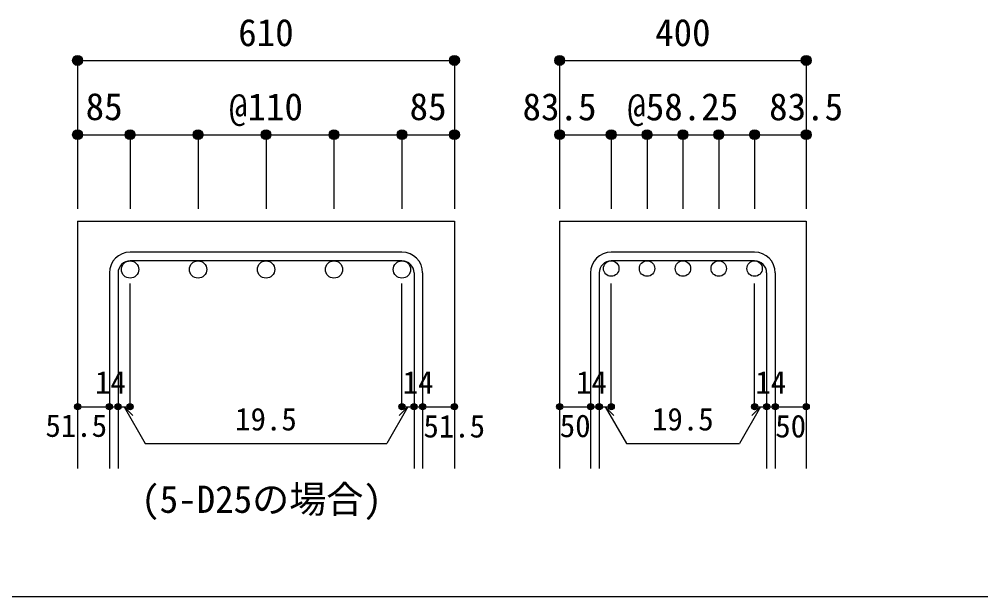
# Model space of a CAD drawing. Units: millimetres at full size, sheet at 1:20. Extents: x -3982 to 3969, y -2797 to 2801.
# Drawn here: x -706 to 850, y -2797 to -1863 of the extents above; entities that cross this region are included whole.
import ezdxf
from ezdxf.enums import TextEntityAlignment as Align

# ---------------------------------------------------------------- set-up
doc = ezdxf.new("R2010")
doc.units = ezdxf.units.MM
doc.header["$LTSCALE"] = 20
doc.header["$PDMODE"] = 32
doc.header["$PDSIZE"] = 10
for name, color, linetype in [('6-1_躯体線', 2, 'Continuous'), ('6-5_梁主筋', 7, 'Continuous'), ('6-6_S.T.P.', 7, 'Continuous'), ('6-7_文字', 7, 'Continuous'), ('6-D_寸法', 4, 'Continuous'), ('F-0_枠', 6, 'Continuous')]:
    doc.layers.add(name, color=color, linetype=linetype)
doc.styles.add('ＭＳ ゴシック', font='')
doc.styles.get('ＭＳ ゴシック').set_extended_font_data('MS Gothic')

msp = doc.modelspace()

# ---------------------------------------------------------------- linework, layer by layer
at = {"layer": '6-1_躯体線'}
for p, q in [((-611.23, -2189.67), (-611.23, -2589.67)), ((-611.23, -2189.67), (-1.33, -2189.67)), ((-1.33, -2189.67), (-1.33, -2589.67)), ((168.79, -2189.67), (168.79, -2589.67)), ((168.79, -2189.67), (567.79, -2189.67)), ((567.79, -2189.67), (567.79, -2589.67))]:
    msp.add_line(p, q, dxfattribs=at)
at = {"layer": '6-5_梁主筋', "color": 3}
for centre, radius in [((-526.23, -2267.67), 14), ((-416.26, -2267.67), 14), ((-306.28, -2267.67), 14), ((-196.31, -2267.67), 14), ((-86.33, -2267.67), 14), ((252.29, -2266.17), 12.5), ((310.29, -2266.17), 12.5), ((368.29, -2266.17), 12.5), ((426.29, -2266.17), 12.5), ((484.29, -2266.17), 12.5)]:
    msp.add_circle(centre, radius, dxfattribs=at)
at = {"layer": '6-6_S.T.P.'}
for p, q in [((-86.33, -2239.67), (-526.23, -2239.67)), ((484.29, -2239.67), (252.29, -2239.67)), ((-86.33, -2253.67), (-526.23, -2253.67)), ((484.29, -2253.67), (252.29, -2253.67)), ((-559.73, -2273.17), (-559.73, -2589.67)), ((-545.73, -2273.17), (-545.73, -2589.67)), ((-66.83, -2273.17), (-66.83, -2589.67)), ((-52.83, -2273.17), (-52.83, -2589.67)), ((218.79, -2273.17), (218.79, -2589.67)), ((232.79, -2273.17), (232.79, -2589.67)), ((503.79, -2273.17), (503.79, -2589.67)), ((517.79, -2273.17), (517.79, -2589.67))]:
    msp.add_line(p, q, dxfattribs=at)
for centre, radius, start, end in [((-526.23, -2273.17), 33.5, 90, 180), ((-86.33, -2273.17), 33.5, 0, 90), ((252.29, -2273.17), 33.5, 90, 180), ((484.29, -2273.17), 33.5, 0, 90), ((-526.23, -2273.17), 19.5, 90, 180), ((-86.33, -2273.17), 19.5, 0, 90), ((252.29, -2273.17), 19.5, 90, 180), ((484.29, -2273.17), 19.5, 0, 90)]:
    msp.add_arc(centre, radius, start, end, dxfattribs=at)
at = {"layer": '6-D_寸法'}
for p, q in [((-611.23, -1929.67), (-611.23, -2049.67)), ((-611.23, -1929.67), (-1.33, -1929.67)), ((-1.33, -1929.67), (-1.33, -2049.67)), ((168.79, -1929.67), (168.79, -2049.67)), ((168.79, -1929.67), (567.79, -1929.67)), ((567.79, -1929.67), (567.79, -2049.67)), ((-611.23, -2049.67), (-526.23, -2049.67)), ((-611.23, -2049.67), (-611.23, -2169.67)), ((-526.23, -2049.67), (-526.23, -2169.67)), ((-526.23, -2049.67), (-306.28, -2049.67)), ((-416.26, -2049.67), (-416.26, -2169.67)), ((-306.28, -2049.67), (-306.28, -2169.67)), ((-306.28, -2049.67), (-86.33, -2049.67)), ((-196.31, -2049.67), (-196.31, -2169.67)), ((-86.33, -2049.67), (-86.33, -2169.67)), ((-86.33, -2049.67), (-1.33, -2049.67)), ((-1.33, -2049.67), (-1.33, -2169.67)), ((168.79, -2049.67), (252.29, -2049.67)), ((168.79, -2049.67), (168.79, -2169.67)), ((252.29, -2049.67), (252.29, -2169.67)), ((252.29, -2049.67), (368.29, -2049.67)), ((310.29, -2049.67), (310.29, -2169.67)), ((368.29, -2049.67), (484.29, -2049.67)), ((368.29, -2049.67), (368.29, -2169.67)), ((426.29, -2049.67), (426.29, -2169.67)), ((484.29, -2049.67), (484.29, -2169.67)), ((484.29, -2049.67), (567.79, -2049.67)), ((567.79, -2049.67), (567.79, -2169.67)), ((-526.23, -2489.67), (-526.23, -2290.34)), ((-86.33, -2489.67), (-86.33, -2290.34)), ((252.29, -2489.67), (252.29, -2290.34)), ((484.29, -2489.67), (484.29, -2290.34)), ((-611.23, -2489.67), (-559.73, -2489.67)), ((-559.73, -2489.67), (-526.23, -2489.67)), ((-535.98, -2489.67), (-521.84, -2503.81)), ((-535.98, -2489.67), (-501.76, -2548.95)), ((-76.58, -2489.67), (-110.81, -2548.95)), ((-76.58, -2489.67), (-90.72, -2503.81)), ((-86.33, -2489.67), (-1.33, -2489.67)), ((-66.83, -2489.67), (-52.83, -2489.67)), ((168.79, -2489.67), (218.79, -2489.67)), ((218.79, -2489.67), (252.29, -2489.67)), ((242.54, -2489.67), (256.68, -2503.81)), ((242.54, -2489.67), (276.76, -2548.95)), ((494.04, -2489.67), (459.82, -2548.95)), ((494.04, -2489.67), (479.9, -2503.81)), ((484.29, -2489.67), (567.79, -2489.67)), ((503.79, -2489.67), (517.79, -2489.67)), ((-501.76, -2548.95), (-110.81, -2548.95)), ((276.76, -2548.95), (459.82, -2548.95))]:
    msp.add_line(p, q, dxfattribs=at)
for points in [[(-1.33, -1929.67), (-1.33, -2049.67), (-1.33, -2169.67)], [(567.79, -1929.67), (567.79, -2049.67), (567.79, -2169.67)]]:
    msp.add_lwpolyline(points, dxfattribs=at)
for centre, radius in [((-611.23, -1929.67), 8), ((-611.23, -1929.67), 7.2), ((-611.23, -1929.67), 6.4), ((-611.23, -1929.67), 5.6), ((-611.23, -1929.67), 4.8), ((-611.23, -1929.67), 4), ((-611.23, -1929.67), 3.2), ((-611.23, -1929.67), 2.4), ((-611.23, -1929.67), 1.6), ((-611.23, -1929.67), 0.8), ((-1.33, -1929.67), 8), ((-1.33, -1929.67), 7.2), ((-1.33, -1929.67), 6.4), ((-1.33, -1929.67), 5.6), ((-1.33, -1929.67), 4.8), ((-1.33, -1929.67), 4), ((-1.33, -1929.67), 3.2), ((-1.33, -1929.67), 2.4), ((-1.33, -1929.67), 1.6), ((-1.33, -1929.67), 0.8), ((168.79, -1929.67), 8), ((168.79, -1929.67), 7.2), ((168.79, -1929.67), 6.4), ((168.79, -1929.67), 5.6), ((168.79, -1929.67), 4.8), ((168.79, -1929.67), 4), ((168.79, -1929.67), 3.2), ((168.79, -1929.67), 2.4), ((168.79, -1929.67), 1.6), ((168.79, -1929.67), 0.8), ((567.79, -1929.67), 8), ((567.79, -1929.67), 7.2), ((567.79, -1929.67), 6.4), ((567.79, -1929.67), 5.6), ((567.79, -1929.67), 4.8), ((567.79, -1929.67), 4), ((567.79, -1929.67), 3.2), ((567.79, -1929.67), 2.4), ((567.79, -1929.67), 1.6), ((567.79, -1929.67), 0.8), ((-611.23, -2049.67), 8), ((-611.23, -2049.67), 7.2), ((-611.23, -2049.67), 6.4), ((-611.23, -2049.67), 5.6), ((-611.23, -2049.67), 4.8), ((-611.23, -2049.67), 4), ((-611.23, -2049.67), 3.2), ((-611.23, -2049.67), 2.4), ((-611.23, -2049.67), 1.6), ((-611.23, -2049.67), 0.8), ((-526.23, -2049.67), 8), ((-526.23, -2049.67), 7.2), ((-526.23, -2049.67), 6.4), ((-526.23, -2049.67), 5.6), ((-526.23, -2049.67), 4.8), ((-526.23, -2049.67), 4), ((-526.23, -2049.67), 3.2), ((-526.23, -2049.67), 2.4), ((-526.23, -2049.67), 1.6), ((-526.23, -2049.67), 0.8), ((-416.26, -2049.67), 8), ((-416.26, -2049.67), 7.2), ((-416.26, -2049.67), 6.4), ((-416.26, -2049.67), 5.6), ((-416.26, -2049.67), 4.8), ((-416.26, -2049.67), 4), ((-416.26, -2049.67), 3.2), ((-416.26, -2049.67), 2.4), ((-416.26, -2049.67), 1.6), ((-416.26, -2049.67), 0.8), ((-306.28, -2049.67), 8), ((-306.28, -2049.67), 7.2), ((-306.28, -2049.67), 6.4), ((-306.28, -2049.67), 5.6), ((-306.28, -2049.67), 4.8), ((-306.28, -2049.67), 4), ((-306.28, -2049.67), 3.2), ((-306.28, -2049.67), 2.4), ((-306.28, -2049.67), 1.6), ((-306.28, -2049.67), 0.8), ((-196.31, -2049.67), 8), ((-196.31, -2049.67), 7.2), ((-196.31, -2049.67), 6.4), ((-196.31, -2049.67), 5.6), ((-196.31, -2049.67), 4.8), ((-196.31, -2049.67), 4), ((-196.31, -2049.67), 3.2), ((-196.31, -2049.67), 2.4), ((-196.31, -2049.67), 1.6), ((-196.31, -2049.67), 0.8), ((-86.33, -2049.67), 8), ((-86.33, -2049.67), 7.2), ((-86.33, -2049.67), 6.4), ((-86.33, -2049.67), 5.6), ((-86.33, -2049.67), 4.8), ((-86.33, -2049.67), 4), ((-86.33, -2049.67), 3.2), ((-86.33, -2049.67), 2.4), ((-86.33, -2049.67), 1.6), ((-86.33, -2049.67), 0.8), ((-1.33, -2049.67), 8), ((-1.33, -2049.67), 7.2), ((-1.33, -2049.67), 6.4), ((-1.33, -2049.67), 5.6), ((-1.33, -2049.67), 4.8), ((-1.33, -2049.67), 4), ((-1.33, -2049.67), 3.2), ((-1.33, -2049.67), 2.4), ((-1.33, -2049.67), 1.6), ((-1.33, -2049.67), 0.8), ((168.79, -2049.67), 8), ((168.79, -2049.67), 7.2), ((168.79, -2049.67), 6.4), ((168.79, -2049.67), 5.6), ((168.79, -2049.67), 4.8), ((168.79, -2049.67), 4), ((168.79, -2049.67), 3.2), ((168.79, -2049.67), 2.4), ((168.79, -2049.67), 1.6), ((168.79, -2049.67), 0.8), ((252.29, -2049.67), 8), ((252.29, -2049.67), 7.2), ((252.29, -2049.67), 6.4), ((252.29, -2049.67), 5.6), ((252.29, -2049.67), 4.8), ((252.29, -2049.67), 4), ((252.29, -2049.67), 3.2), ((252.29, -2049.67), 2.4), ((252.29, -2049.67), 1.6), ((252.29, -2049.67), 0.8), ((310.29, -2049.67), 8), ((310.29, -2049.67), 7.2), ((310.29, -2049.67), 6.4), ((310.29, -2049.67), 5.6), ((310.29, -2049.67), 4.8), ((310.29, -2049.67), 4), ((310.29, -2049.67), 3.2), ((310.29, -2049.67), 2.4), ((310.29, -2049.67), 1.6), ((310.29, -2049.67), 0.8), ((368.29, -2049.67), 8), ((368.29, -2049.67), 7.2), ((368.29, -2049.67), 6.4), ((368.29, -2049.67), 5.6), ((368.29, -2049.67), 4.8), ((368.29, -2049.67), 4), ((368.29, -2049.67), 3.2), ((368.29, -2049.67), 2.4), ((368.29, -2049.67), 1.6), ((368.29, -2049.67), 0.8), ((426.29, -2049.67), 8), ((426.29, -2049.67), 7.2), ((426.29, -2049.67), 6.4), ((426.29, -2049.67), 5.6), ((426.29, -2049.67), 4.8), ((426.29, -2049.67), 4), ((426.29, -2049.67), 3.2), ((426.29, -2049.67), 2.4), ((426.29, -2049.67), 1.6), ((426.29, -2049.67), 0.8), ((484.29, -2049.67), 8), ((484.29, -2049.67), 7.2), ((484.29, -2049.67), 6.4), ((484.29, -2049.67), 5.6), ((484.29, -2049.67), 4.8), ((484.29, -2049.67), 4), ((484.29, -2049.67), 3.2), ((484.29, -2049.67), 2.4), ((484.29, -2049.67), 1.6), ((484.29, -2049.67), 0.8), ((567.79, -2049.67), 8), ((567.79, -2049.67), 7.2), ((567.79, -2049.67), 6.4), ((567.79, -2049.67), 5.6), ((567.79, -2049.67), 4.8), ((567.79, -2049.67), 4), ((567.79, -2049.67), 3.2), ((567.79, -2049.67), 2.4), ((567.79, -2049.67), 1.6), ((567.79, -2049.67), 0.8), ((-611.23, -2489.67), 4), ((-611.23, -2489.67), 3.6), ((-611.23, -2489.67), 3.2), ((-611.23, -2489.67), 2.8), ((-611.23, -2489.67), 2.4), ((-611.23, -2489.67), 2), ((-611.23, -2489.67), 1.6), ((-611.23, -2489.67), 1.2), ((-611.23, -2489.67), 0.8), ((-611.23, -2489.67), 0.4), ((-559.73, -2489.67), 4), ((-559.73, -2489.67), 3.6), ((-559.73, -2489.67), 3.2), ((-559.73, -2489.67), 2.8), ((-559.73, -2489.67), 2.4), ((-559.73, -2489.67), 2), ((-559.73, -2489.67), 1.6), ((-559.73, -2489.67), 1.2), ((-559.73, -2489.67), 0.8), ((-559.73, -2489.67), 0.4), ((-545.73, -2489.67), 4), ((-545.73, -2489.67), 3.6), ((-545.73, -2489.67), 3.2), ((-545.73, -2489.67), 2.8), ((-545.73, -2489.67), 2.4), ((-545.73, -2489.67), 2), ((-545.73, -2489.67), 1.6), ((-545.73, -2489.67), 1.2), ((-545.73, -2489.67), 0.8), ((-545.73, -2489.67), 0.4), ((-526.23, -2489.67), 4), ((-526.23, -2489.67), 3.6), ((-526.23, -2489.67), 3.2), ((-526.23, -2489.67), 2.8), ((-526.23, -2489.67), 2.4), ((-526.23, -2489.67), 2), ((-526.23, -2489.67), 1.6), ((-526.23, -2489.67), 1.2), ((-526.23, -2489.67), 0.8), ((-526.23, -2489.67), 0.4), ((-86.33, -2489.67), 4), ((-86.33, -2489.67), 3.6), ((-86.33, -2489.67), 3.2), ((-86.33, -2489.67), 2.8), ((-86.33, -2489.67), 2.4), ((-86.33, -2489.67), 2), ((-86.33, -2489.67), 1.6), ((-86.33, -2489.67), 1.2), ((-86.33, -2489.67), 0.8), ((-86.33, -2489.67), 0.4), ((-66.83, -2489.67), 4), ((-66.83, -2489.67), 3.6), ((-66.83, -2489.67), 3.2), ((-66.83, -2489.67), 2.8), ((-66.83, -2489.67), 2.4), ((-66.83, -2489.67), 2), ((-66.83, -2489.67), 1.6), ((-66.83, -2489.67), 1.2), ((-66.83, -2489.67), 0.8), ((-66.83, -2489.67), 0.4), ((-52.83, -2489.67), 4), ((-52.83, -2489.67), 3.6), ((-52.83, -2489.67), 3.2), ((-52.83, -2489.67), 2.8), ((-52.83, -2489.67), 2.4), ((-52.83, -2489.67), 2), ((-52.83, -2489.67), 1.6), ((-52.83, -2489.67), 1.2), ((-52.83, -2489.67), 0.8), ((-52.83, -2489.67), 0.4), ((-1.33, -2489.67), 4), ((-1.33, -2489.67), 3.6), ((-1.33, -2489.67), 3.2), ((-1.33, -2489.67), 2.8), ((-1.33, -2489.67), 2.4), ((-1.33, -2489.67), 2), ((-1.33, -2489.67), 1.6), ((-1.33, -2489.67), 1.2), ((-1.33, -2489.67), 0.8), ((-1.33, -2489.67), 0.4), ((168.79, -2489.67), 4), ((168.79, -2489.67), 3.6), ((168.79, -2489.67), 3.2), ((168.79, -2489.67), 2.8), ((168.79, -2489.67), 2.4), ((168.79, -2489.67), 2), ((168.79, -2489.67), 1.6), ((168.79, -2489.67), 1.2), ((168.79, -2489.67), 0.8), ((168.79, -2489.67), 0.4), ((218.79, -2489.67), 4), ((218.79, -2489.67), 3.6), ((218.79, -2489.67), 3.2), ((218.79, -2489.67), 2.8), ((218.79, -2489.67), 2.4), ((218.79, -2489.67), 2), ((218.79, -2489.67), 1.6), ((218.79, -2489.67), 1.2), ((218.79, -2489.67), 0.8), ((218.79, -2489.67), 0.4), ((232.79, -2489.67), 4), ((232.79, -2489.67), 3.6), ((232.79, -2489.67), 3.2), ((232.79, -2489.67), 2.8), ((232.79, -2489.67), 2.4), ((232.79, -2489.67), 2), ((232.79, -2489.67), 1.6), ((232.79, -2489.67), 1.2), ((232.79, -2489.67), 0.8), ((232.79, -2489.67), 0.4), ((252.29, -2489.67), 4), ((252.29, -2489.67), 3.6), ((252.29, -2489.67), 3.2), ((252.29, -2489.67), 2.8), ((252.29, -2489.67), 2.4), ((252.29, -2489.67), 2), ((252.29, -2489.67), 1.6), ((252.29, -2489.67), 1.2), ((252.29, -2489.67), 0.8), ((252.29, -2489.67), 0.4), ((484.29, -2489.67), 4), ((484.29, -2489.67), 3.6), ((484.29, -2489.67), 3.2), ((484.29, -2489.67), 2.8), ((484.29, -2489.67), 2.4), ((484.29, -2489.67), 2), ((484.29, -2489.67), 1.6), ((484.29, -2489.67), 1.2), ((484.29, -2489.67), 0.8), ((484.29, -2489.67), 0.4), ((503.79, -2489.67), 4), ((503.79, -2489.67), 3.6), ((503.79, -2489.67), 3.2), ((503.79, -2489.67), 2.8), ((503.79, -2489.67), 2.4), ((503.79, -2489.67), 2), ((503.79, -2489.67), 1.6), ((503.79, -2489.67), 1.2), ((503.79, -2489.67), 0.8), ((503.79, -2489.67), 0.4), ((517.79, -2489.67), 4), ((517.79, -2489.67), 3.6), ((517.79, -2489.67), 3.2), ((517.79, -2489.67), 2.8), ((517.79, -2489.67), 2.4), ((517.79, -2489.67), 2), ((517.79, -2489.67), 1.6), ((517.79, -2489.67), 1.2), ((517.79, -2489.67), 0.8), ((517.79, -2489.67), 0.4), ((567.79, -2489.67), 4), ((567.79, -2489.67), 3.6), ((567.79, -2489.67), 3.2), ((567.79, -2489.67), 2.8), ((567.79, -2489.67), 2.4), ((567.79, -2489.67), 2), ((567.79, -2489.67), 1.6), ((567.79, -2489.67), 1.2), ((567.79, -2489.67), 0.8), ((567.79, -2489.67), 0.4)]:
    msp.add_circle(centre, radius, dxfattribs=at)
at = {"layer": '6-D_寸法', "color": 7}
for p in [(-611.23, -1929.67), (-1.33, -1929.67), (168.79, -1929.67), (168.79, -1929.67), (567.79, -1929.67), (567.79, -1929.67), (-611.23, -2049.67), (-526.23, -2049.67), (-416.26, -2049.67), (-306.28, -2049.67), (-196.31, -2049.67), (-86.33, -2049.67), (-1.33, -2049.67), (168.79, -2049.67), (168.79, -2049.67), (252.29, -2049.67), (252.29, -2049.67), (310.29, -2049.67), (310.29, -2049.67), (368.29, -2049.67), (368.29, -2049.67), (426.29, -2049.67), (426.29, -2049.67), (484.29, -2049.67), (484.29, -2049.67), (567.79, -2049.67), (567.79, -2049.67), (-611.23, -2489.67), (-559.73, -2489.67), (-545.73, -2489.67), (-526.23, -2489.67), (-86.33, -2489.67), (-66.83, -2489.67), (-52.83, -2489.67), (-1.33, -2489.67), (168.79, -2489.67), (218.79, -2489.67), (232.79, -2489.67), (252.29, -2489.67), (484.29, -2489.67), (503.79, -2489.67), (517.79, -2489.67), (567.79, -2489.67)]:
    msp.add_point(p, dxfattribs=at)
at = {"layer": 'F-0_枠'}
msp.add_line((3969.4, -2796.83), (-3981.92, -2796.83), dxfattribs=at)

# ---------------------------------------------------------------- texts
at = {"layer": '6-7_文字', "style": 'ＭＳ ゴシック'}
msp.add_text('(5-D25の場合)', height=43.99, dxfattribs=at).set_placement((-508.31, -2674.38), align=Align.BOTTOM_LEFT)
at = {"layer": '6-D_寸法', "style": 'ＭＳ ゴシック'}
for s, height, p in [('610', 43.99, (-351.28, -1919.67)), ('400', 43.99, (323.29, -1919.67)), ('85', 43.99, (-598.19, -2039.36)), ('@110', 43.99, (-366.28, -2039.67)), ('85', 43.99, (-74.01, -2039.36)), ('83.5', 43.99, (108.79, -2039.67)), ('@58.25', 43.99, (278.29, -2039.67)), ('83.5', 43.99, (507.79, -2039.67)), ('14', 36.66, (-583.04, -2479.6)), ('14', 36.66, (-85.22, -2479.67)), ('14', 36.66, (195.48, -2479.6)), ('14', 36.66, (485.4, -2479.67)), ('51.5', 36.66, (-663.23, -2549.29)), ('19.5', 36.66, (-356.28, -2538.95)), ('51.5', 36.66, (-51.6, -2550.32)), ('50', 36.66, (169.04, -2549.77)), ('19.5', 36.66, (318.29, -2538.95)), ('50', 36.66, (517.78, -2550.22))]:
    msp.add_text(s, height=height, dxfattribs=at).set_placement(p, align=Align.BOTTOM_LEFT)

doc.saveas('drawing.dxf')
